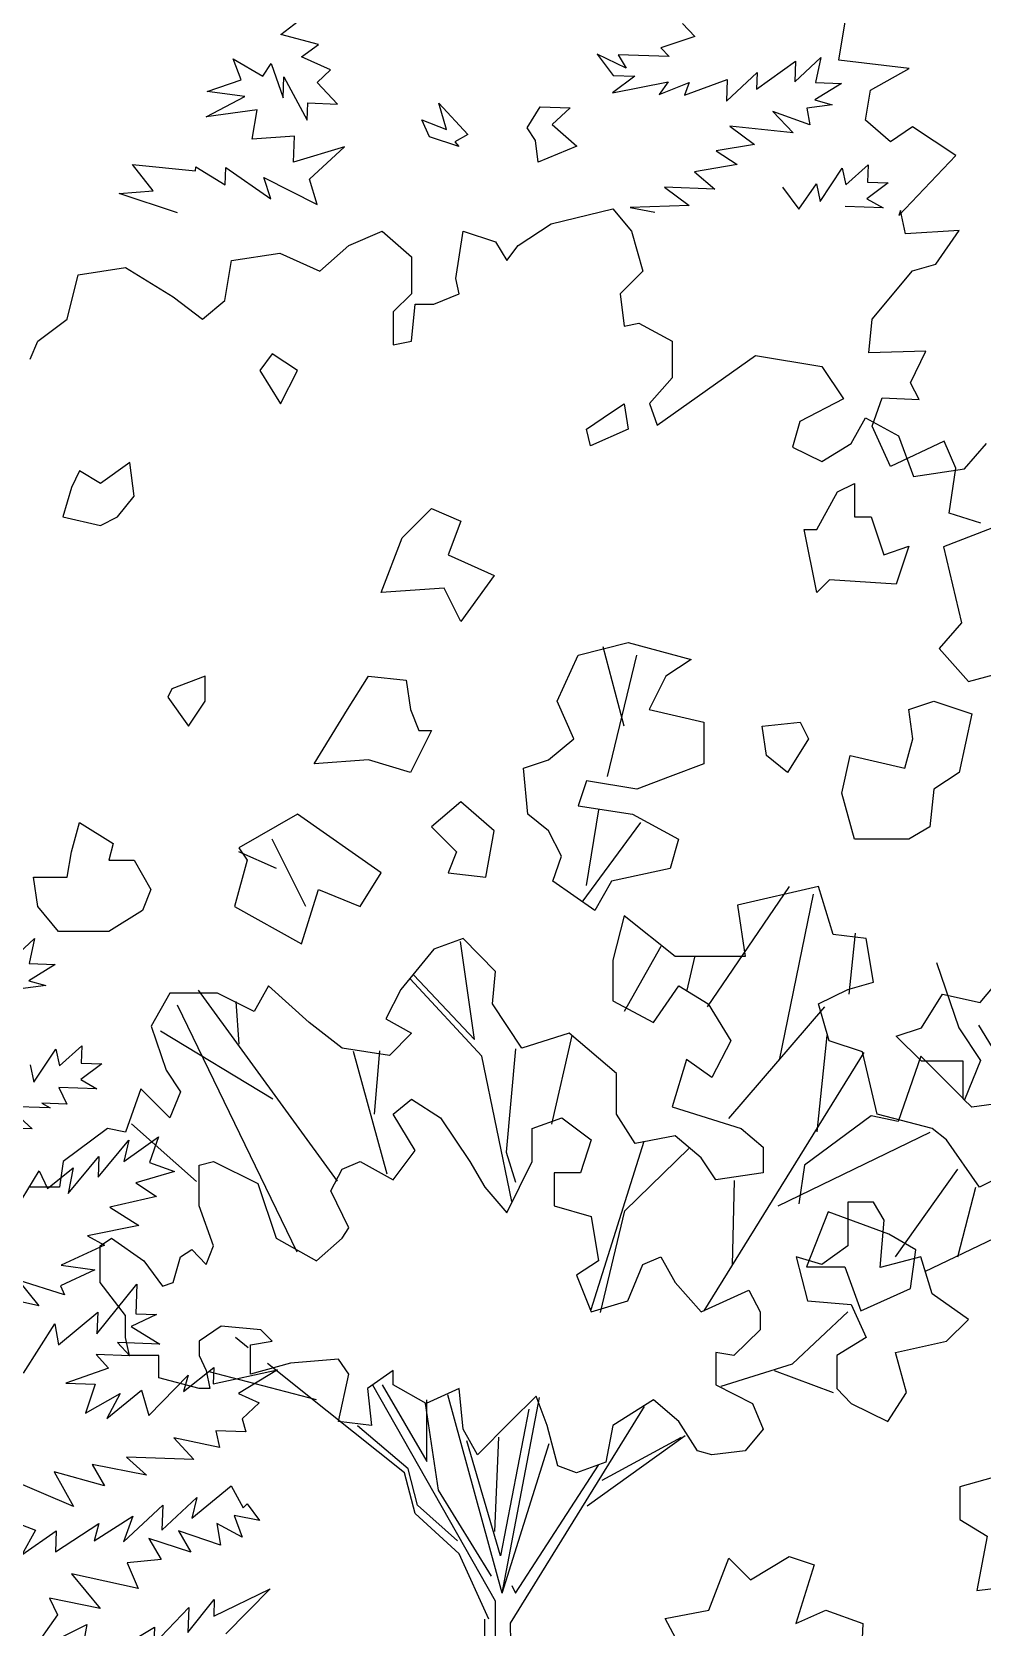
# Model space of a CAD drawing. Header units: inches. Extents: x -11 to 128, y 7 to 56.
# Drawn here: x 45.4256 to 45.6944, y 22.0294 to 22.481 of the extents above; entities that cross this region are included whole.
import ezdxf

# ---------------------------------------------------------------- set-up
doc = ezdxf.new("R2010")
doc.units = ezdxf.units.IN
doc.header["$MEASUREMENT"] = 0
doc.layers.add('CAY', color=94, linetype='Continuous')
doc.layers.add('CAY-3', color=61, linetype='Continuous')
picture_1 = doc.add_image_def('image1.jpg', size_in_pixel=(1680, 1093))

# ---------------------------------------------------------------- blocks, each defined once
blk = doc.blocks.new('A$C76451831')
at = {"layer": 'CAY'}
for p, q in [((4512, 1407.8), (4528.3, 1420.4)), ((4765.1, 1414.8), (4773, 1406.4)), ((4535.8, 1401.5), (4512, 1407.8)), ((4525.1, 1393.7), (4535.8, 1401.5)), ((4773, 1406.4), (4751.5, 1399.4)), ((4751.5, 1399.4), (4756.7, 1393.8)), ((4487, 1379.2), (4482, 1392.5)), ((4482, 1392.5), (4500.7, 1381.4)), ((4500.7, 1381.4), (4505.9, 1389.4)), ((4505.9, 1389.4), (4513.4, 1367.9)), ((4543.4, 1385.4), (4525.1, 1393.7)), ((4711.4, 1395.4), (4721.4, 1381.9)), ((4729.7, 1386.6), (4711.4, 1395.4)), ((4724.6, 1394.9), (4729.7, 1386.6)), ((4756.7, 1393.8), (4724.6, 1394.9)), ((4811.7, 1373.3), (4836.3, 1391)), ((4835.9, 1377.9), (4852.3, 1393.2)), ((4836.3, 1391), (4835.9, 1377.9)), ((4852.3, 1393.2), (4849, 1377.4)), ((4465.5, 1371.8), (4487, 1379.2)), ((4513.4, 1367.9), (4513.8, 1381)), ((4513.8, 1381), (4528.7, 1353.7)), ((4535, 1377.5), (4543.4, 1385.4)), ((4735, 1381.4), (4721, 1371)), ((4721.4, 1381.9), (4735, 1381.4)), ((4766.3, 1369.4), (4793.3, 1379.4)), ((4792.9, 1365.8), (4812.1, 1383.7)), ((4793.3, 1379.4), (4792.9, 1365.8)), ((4812.1, 1383.7), (4811.7, 1373.3)), ((4464.9, 1355.9), (4489.4, 1368.7)), ((4489.4, 1368.7), (4465.5, 1371.8)), ((4547.7, 1363.9), (4535, 1377.5)), ((4721, 1371), (4756.1, 1378)), ((4756.1, 1378), (4750.4, 1370)), ((4750.4, 1370), (4769.3, 1377.5)), ((4769.3, 1377.5), (4766.3, 1369.4)), ((4865.3, 1376.9), (4848.6, 1366.6)), ((4849, 1377.4), (4865.3, 1376.9)), ((4497.2, 1360.3), (4464.9, 1355.9)), ((4493.9, 1341.8), (4497.2, 1360.3)), ((4528.7, 1353.7), (4529.1, 1364.6)), ((4529.1, 1364.6), (4547.7, 1363.9)), ((4822.1, 1359.3), (4834.8, 1345.7)), ((4845.4, 1350.8), (4822.1, 1359.3)), ((4859.4, 1363.5), (4843.5, 1361.3)), ((4843.5, 1361.3), (4845.4, 1350.8)), ((4848.6, 1366.6), (4859.4, 1363.5)), ((4834.8, 1345.7), (4795, 1349.9)), ((4795, 1349.9), (4810.5, 1338.4)), ((4520.7, 1343.6), (4493.9, 1341.8)), ((4520.1, 1327.3), (4520.7, 1343.6)), ((4810.5, 1338.4), (4786.3, 1334.3)), ((4552.2, 1337), (4520.1, 1327.3)), ((4530.1, 1316.5), (4552.2, 1337)), ((4786.3, 1334.3), (4799.6, 1325.7)), ((4431.5, 1309.1), (4418.5, 1325.8)), ((4418.5, 1325.8), (4458.3, 1321.7)), ((4458.3, 1321.7), (4458.4, 1324.4)), ((4458.4, 1324.4), (4477, 1312.9)), ((4477, 1312.9), (4477.4, 1323.8)), ((4477.4, 1323.8), (4505.7, 1304.2)), ((4799.6, 1325.7), (4772.7, 1321.2)), ((4772.7, 1321.2), (4785.5, 1310.3)), ((4851.8, 1302.5), (4865.7, 1323.4)), ((4865.7, 1323.4), (4868.1, 1312.9)), ((4868.1, 1312.9), (4882.1, 1325.5)), ((4882.1, 1325.5), (4881.7, 1314.6)), ((4410.2, 1307.5), (4431.5, 1309.1)), ((4501.2, 1317.5), (4535, 1300.5)), ((4505.7, 1304.2), (4501.2, 1317.5)), ((4535, 1300.5), (4530.1, 1316.5)), ((4753.8, 1311.4), (4769.3, 1300)), ((4785.5, 1310.3), (4753.8, 1311.4)), ((4828.1, 1311.5), (4838.5, 1297.6)), ((4838.5, 1297.6), (4849.5, 1313.5)), ((4849.5, 1313.5), (4851.8, 1302.5)), ((4894.8, 1314.2), (4881.4, 1304.2)), ((4881.7, 1314.6), (4894.8, 1314.2)), ((4446.9, 1295.4), (4410.2, 1307.5)), ((4682.3, 1288.4), (4721.2, 1297.8)), ((4721.2, 1297.8), (4733, 1283.7)), ((4769.3, 1300), (4732.1, 1298.6)), ((4732.1, 1298.6), (4747.8, 1295.7)), ((4891.6, 1298.4), (4867.6, 1299.3)), ((4881.4, 1304.2), (4891.6, 1298.4)), ((4661.5, 1274.6), (4682.3, 1288.4)), ((4554.9, 1274.6), (4575.8, 1283.7)), ((4575.8, 1283.7), (4594.3, 1267.5)), ((4622.2, 1253.8), (4626.9, 1283.7)), ((4626.9, 1283.7), (4647.3, 1277)), ((4733, 1283.7), (4740.1, 1258.5)), ((4481, 1265.2), (4511.3, 1269.9)), ((4511.3, 1269.9), (4536.5, 1258.5)), ((4536.5, 1258.5), (4554.9, 1274.6)), ((4647.3, 1277), (4654.4, 1265.2)), ((4654.4, 1265.2), (4661.5, 1274.6)), ((4384.3, 1256.1), (4414.2, 1260.8)), ((4414.2, 1260.8), (4444.1, 1242.4)), ((4476.7, 1240), (4481, 1265.2)), ((4594.3, 1267.5), (4594.3, 1244.3)), ((4740.1, 1258.5), (4725.9, 1244.3)), ((4377.3, 1228.2), (4384.3, 1256.1)), ((4624.5, 1244.3), (4622.2, 1253.8)), ((4444.1, 1242.4), (4462.6, 1228.2)), ((4462.6, 1228.2), (4476.7, 1240)), ((4594.3, 1244.3), (4582.9, 1232.9)), ((4594.3, 1214.4), (4596.6, 1237.6)), ((4596.6, 1237.6), (4608.4, 1237.6)), ((4608.4, 1237.6), (4624.5, 1244.3)), ((4725.9, 1244.3), (4728.3, 1223.9)), ((4358.8, 1214.4), (4377.3, 1228.2)), ((4582.9, 1232.9), (4582.9, 1212.1)), ((4728.3, 1223.9), (4737.7, 1225.8)), ((4737.7, 1225.8), (4758.6, 1214.4)), ((4354.1, 1203), (4358.8, 1214.4)), ((4582.9, 1212.1), (4594.3, 1214.4)), ((4758.6, 1214.4), (4758.6, 1191.2)), ((4749.1, 1161.4), (4811.2, 1205.4)), ((4811.2, 1205.4), (4852.9, 1198.3)), ((4852.9, 1198.3), (4866.7, 1177.9)), ((4758.6, 1191.2), (4744.4, 1175.1)), ((4866.7, 1177.9), (4839.1, 1163.7)), ((4744.4, 1175.1), (4749.1, 1161.4)), ((4839.1, 1163.7), (4834.4, 1147.6)), ((4871.4, 1149.9), (4880.4, 1166.1)), ((4880.4, 1166.1), (4901.2, 1154.7)), ((4834.4, 1147.6), (4852.9, 1138.5)), ((4852.9, 1138.5), (4871.4, 1149.9)), ((4901.2, 1154.7), (4910.7, 1129.1)), ((4942.9, 1133.8), (4956.7, 1149.9)), ((4910.7, 1129.1), (4942.9, 1133.8)), ((4984.6, 1105.9), (4929.6, 1084.7)), ((4929.6, 1084.7), (4941, 1036.7)), ((4941, 1036.7), (4926.8, 1020.6)), ((4728.3, 971.5), (4715.1, 1021.6)), ((4717.8, 939.8), (4736.3, 1016.3)), ((4926.8, 1020.6), (4945.3, 999.7)), ((4945.3, 999.7), (4961.8, 1004.1)), ((4704.6, 871.1), (4712.5, 918.7)), ((4701.9, 860.6), (4738.9, 910.7)), ((4527.8, 857.9), (4506.6, 900.2)), ((4509.3, 881.7), (4485.5, 892.2)), ((4781, 794.5), (4832.5, 870.4)), ((4850.9, 870.4), (4799.8, 858.6)), ((4826.2, 761), (4847.8, 865.6)), ((4860, 840.1), (4850.9, 870.4)), ((4799.8, 858.6), (4804.6, 826.3)), ((4728.3, 851.9), (4721.2, 824)), ((4760.5, 826.3), (4728.3, 851.9)), ((4626.9, 837.7), (4608.4, 831)), ((4634, 774), (4625.3, 835.7)), ((4647.3, 816.9), (4626.9, 837.7)), ((4880.8, 837.7), (4860, 840.1)), ((4870.1, 802.5), (4874.1, 840.9)), ((4885.5, 810.2), (4880.8, 837.7)), ((4608.4, 831), (4587.6, 805.5)), ((4728.6, 791.9), (4751.7, 832.8)), ((4804.6, 826.3), (4760.5, 826.3)), ((4768, 805.1), (4772.9, 825.9)), ((4645.4, 796.4), (4647.3, 816.9)), ((4721.2, 824), (4721.2, 798.4)), ((4547.7, 684.5), (4460.2, 805.1)), ((4504.2, 807.8), (4495.2, 791.7)), ((4529.8, 784.6), (4504.2, 807.8)), ((4587.6, 805.5), (4578.1, 787)), ((4638.7, 763.4), (4593.5, 812.2)), ((4595.8, 814.5), (4634, 774)), ((4746.8, 784.6), (4762.9, 807.8)), ((4762.9, 807.8), (4781.4, 796.4)), ((4850.9, 796.4), (4869.4, 805.5)), ((4869.4, 805.5), (4885.5, 810.2)), ((4442.1, 803.1), (4430.3, 782.3)), ((4472, 803.1), (4442.1, 803.1)), ((4522.3, 639.8), (4446.8, 795.6)), ((4495.2, 791.7), (4472, 803.1)), ((4485.8, 770.9), (4483.8, 797.9)), ((4663.8, 768.5), (4645.4, 796.4)), ((4721.2, 798.4), (4746.8, 784.6)), ((4781.4, 796.4), (4795.5, 773.2)), ((4857.6, 773.2), (4850.9, 796.4)), ((4578.1, 787), (4594.3, 777.9)), ((4794.3, 724.1), (4854.9, 794.5)), ((4430.3, 782.3), (4439.8, 754.7)), ((4507, 736.3), (4436.2, 779.1)), ((4550.6, 768.5), (4529.8, 784.6)), ((4594.3, 777.9), (4580.5, 763.8)), ((4693.7, 777.9), (4663.8, 768.5)), ((4682.7, 720.5), (4695.7, 776.4)), ((4723.6, 752.4), (4693.7, 777.9)), ((4850.1, 715.8), (4856.4, 776.4)), ((4951.7, 782.9), (4979.4, 737.5)), ((4580.5, 763.8), (4550.6, 768.5)), ((4579.1, 689), (4557.9, 766.3)), ((4571.1, 726.8), (4574.5, 766.9)), ((4659.9, 768.1), (4654, 702.8)), ((4778.7, 602.9), (4879.6, 765.8)), ((4795.5, 773.2), (4783.7, 750)), ((4878.5, 766.1), (4857.6, 773.2)), ((4887.9, 726.8), (4878.5, 766.1)), ((4439.8, 754.7), (4448.8, 741)), ((4657.5, 671.8), (4638.7, 763.4)), ((4767.6, 761.4), (4758.6, 731.5)), ((4783.7, 750), (4767.6, 761.4)), ((4723.6, 726.8), (4723.6, 752.4)), ((4423.7, 742.9), (4414.2, 715.4)), ((4430.3, 736.3), (4423.7, 742.9)), ((4442.1, 724.5), (4430.3, 736.3)), ((4448.8, 741), (4442.1, 724.5)), ((4735.4, 708.3), (4723.6, 726.8)), ((4758.6, 731.5), (4802.2, 717.8)), ((4922.5, 717.8), (4887.9, 726.8)), ((4402.8, 717.8), (4374.9, 696.9)), ((4414.2, 715.4), (4402.8, 717.8)), ((4458.8, 684.4), (4417.8, 720.8)), ((4802.2, 717.8), (4816, 706)), ((4825.4, 669), (4921.3, 715.4)), ((4931.5, 710.7), (4922.5, 717.8)), ((4707.6, 603.7), (4740.9, 709.9)), ((4728.7, 665.9), (4769.2, 705.2)), ((4760.5, 713.1), (4735.4, 708.3)), ((4777, 699.3), (4760.5, 713.1)), ((4816, 706), (4816, 689.9)), ((4952.3, 680.8), (4931.5, 710.7)), ((4374.9, 696.9), (4372.6, 680.8)), ((4654, 702.8), (4659.9, 684)), ((4786.1, 685.5), (4777, 699.3)), ((4989.3, 699.3), (4952.3, 680.8)), ((4816, 689.9), (4786.1, 685.5)), ((4796.7, 631.7), (4797.9, 685.1)), ((4899.3, 636.8), (4938.6, 692.2)), ((4372.6, 680.8), (4354.1, 680.8)), ((4938.6, 636.8), (4950, 680.8)), ((4713.4, 601.8), (4728.7, 665.9)), ((4917.8, 627.7), (4961.8, 648.6)), ((4834.4, 569.5), (4869.4, 602.2)), ((4491.5, 579.5), (4483.4, 586)), ((4534.5, 546.7), (4466.9, 564.4)), ((4541.2, 539.6), (4503.7, 569.7)), ((4789.6, 555.4), (4834.4, 569.5)), ((4823, 565.2), (4860, 551.4)), ((4647.3, 419.7), (4569.9, 556)), ((4575.8, 556.2), (4604.1, 507.8)), ((4602.9, 544.4), (4611.2, 489.7)), ((4604.1, 507.8), (4604.1, 546.7)), ((4651.6, 424.8), (4617.3, 549.9)), ((4651.6, 424.8), (4675, 548.1)), ((4589.9, 500.7), (4541.2, 539.6)), ((4668.2, 540.8), (4650.5, 448.4)), ((4656.8, 405.9), (4741.3, 542.4)), ((4592.3, 503.1), (4560.4, 530.2)), ((4705.1, 479.9), (4766.8, 524.3)), ((4650.5, 448.4), (4629.2, 520.8)), ((4646.9, 463.7), (4649.3, 523.1)), ((4651.6, 424.8), (4681.2, 519.2)), ((4714.5, 496), (4764.5, 523.1)), ((4598.2, 480.3), (4592.3, 503.1)), ((4659.9, 424.8), (4712.2, 505.4)), ((4596.6, 475.1), (4589.9, 500.7)), ((4611.2, 489.7), (4644.6, 435.4)), ((4624.5, 449.6), (4596.6, 475.1)), ((4623.3, 457.8), (4598.2, 480.3)), ((4643, 408.3), (4624.5, 449.6)), ((4657.5, 429.5), (4659.9, 424.8)), ((4647.3, 135.4), (4647.3, 419.7)), ((4638.3, 140.1), (4640.6, 408.3)), ((4661.5, 135.4), (4656.8, 405.9))]:
    blk.add_line(p, q, dxfattribs=at)
for points in [[(4953.2, 1099.5), (4933.2, 1105.8), (4937.4, 1134.3), (4930, 1151.2), (4896.3, 1135.4), (4884.7, 1160.7), (4891, 1178.6), (4914.2, 1177.5), (4908.9, 1188.1), (4918.4, 1208.1), (4882.5, 1207.1), (4884.7, 1228.2), (4910, 1258.8), (4924.7, 1263), (4939.5, 1284.1), (4905.7, 1282), (4902.6, 1296.7), (4901.5, 1293.6), (4937.4, 1331.5), (4910, 1349.5), (4896.3, 1340), (4880.4, 1353.7), (4883.6, 1372.7), (4907.9, 1386.4), (4863.6, 1391.6), (4867.8, 1417)], [(4340.4, 822.3), (4356.8, 837.6), (4353.5, 821.9), (4369.8, 821.3), (4353.1, 811), (4363.9, 807.9), (4348, 805.8)], [(4354, 757.9), (4356.3, 747), (4370.2, 767.8), (4372.6, 757.3), (4386.6, 770), (4386.2, 759.1), (4399.3, 758.6), (4385.9, 748.7), (4396.1, 742.9), (4372.1, 743.7), (4377.2, 733.1), (4361.3, 733.7), (4366.6, 730.8), (4339.9, 731.7), (4355.3, 717.6), (4336.8, 718.2)], [(4345.4, 667.6), (4359.8, 691.1), (4364.9, 680), (4381.2, 693.1), (4377.9, 676.9), (4397.3, 700.2), (4396.8, 687.1), (4416.2, 710.4), (4413, 696.9), (4434.9, 712.5), (4429.3, 696.4), (4445, 690.8), (4420.7, 683.5), (4433.6, 674.9), (4404.3, 668.2), (4422.5, 656.7), (4390.1, 650.1), (4400.8, 644.3), (4373.6, 631.7), (4394.8, 628.7), (4373.2, 618.6), (4375.7, 613), (4346.5, 622.2), (4359.6, 605.9), (4333, 611.8)], [(4349.9, 563.6), (4369.6, 594.7), (4371.9, 581.4), (4396.6, 601.9), (4396.1, 588.3), (4421.2, 619.6), (4420.6, 601), (4433.7, 600.6), (4417.6, 593), (4435.8, 581.9), (4409.1, 582.8), (4416.9, 574.4), (4395.7, 575.2), (4403.5, 566.7), (4376.5, 557.2), (4395, 556.6), (4388.9, 538.2), (4410.7, 550.6), (4402.4, 535), (4424.3, 552.8), (4428.8, 536.8), (4453.7, 562.3), (4450.6, 551.9), (4469.7, 567.1), (4469.3, 556.7), (4510, 565.7), (4485.4, 550.7), (4498.4, 544.8), (4487.6, 534.8), (4490, 526.5), (4471, 527.2), (4473.4, 516.7), (4444.6, 522.7), (4457.2, 509.1), (4414.7, 510.6), (4427.4, 499.2), (4393.2, 505.9), (4400.9, 492.5), (4369.1, 501.3), (4381.4, 479.5), (4339.5, 497.3)], [(4333.6, 473.5), (4357.4, 464.5), (4348.7, 449), (4370.5, 464.1), (4370, 450.9), (4397.4, 468.6), (4394.3, 457.8), (4418.8, 473.3), (4412.8, 457.1), (4437.7, 480.3), (4437.1, 464.5), (4459.1, 485), (4455.9, 472), (4480.7, 492.4), (4488.3, 478.5), (4490.7, 481.2), (4498.5, 470.5), (4482.7, 473.7), (4487.7, 460), (4471.7, 468.7), (4473.9, 455), (4447.5, 464.1), (4455.2, 450.7), (4428.8, 459.3), (4436.5, 445.9), (4415.1, 443.9), (4422.2, 427.8), (4380, 437), (4398.2, 415), (4366.3, 421.6), (4371.3, 411), (4354.7, 387.5), (4389.7, 404.9), (4386.3, 386.4)], [(4407.7, 388.4), (4432.3, 403.4), (4431.9, 392.6), (4454, 415.8), (4453.4, 400), (4470, 420.7), (4469.7, 410.3), (4505.2, 427.6), (4477.4, 399.1)]]:
    blk.add_lwpolyline(points, dxfattribs=at)
for points in [[(4624.2, 1337.2), (4605.8, 1343.3), (4600.8, 1353.9), (4616.4, 1347.9), (4611.6, 1364.4), (4629.9, 1344.7), (4621.6, 1340)], [(4672.4, 1341), (4667.2, 1348.9), (4675.4, 1362.2), (4694.4, 1361.5), (4683.1, 1351), (4698.5, 1337.4), (4674.2, 1327.3)], [(4522.5, 1195.9), (4506.6, 1206.4), (4498.7, 1195.9), (4511.9, 1174.8)], [(4720.4, 1169.5), (4728.3, 1174.8), (4731, 1158.9), (4707.2, 1148.4), (4704.6, 1158.9)], [(4419.5, 1116.7), (4416.9, 1137.8), (4398.4, 1124.6), (4385.2, 1132.5), (4380, 1122), (4374.7, 1103.5), (4398.4, 1098.2), (4409, 1103.5)], [(4862.9, 1119.3), (4873.5, 1124.6), (4873.5, 1103.5), (4884.1, 1103.5), (4892, 1079.7), (4907.8, 1085), (4899.9, 1061.2), (4857.7, 1063.9), (4849.7, 1055.9), (4841.8, 1095.6), (4849.7, 1095.6)], [(4588.5, 1090.3), (4606.9, 1108.8), (4625.4, 1100.8), (4617.5, 1079.7), (4646.5, 1066.5), (4625.4, 1037.5), (4614.9, 1058.6), (4575.3, 1055.9)], [(4709.9, 855.3), (4683.5, 873.8), (4688.8, 889.6), (4680.8, 905.5), (4667.6, 916), (4665, 945.1), (4680.8, 950.3), (4696.7, 963.5), (4686.1, 987.3), (4699.3, 1016.3), (4731, 1024.3), (4770.6, 1013.7), (4754.7, 1003.1), (4744.2, 982), (4778.5, 974.1), (4778.5, 947.7), (4757.4, 939.8), (4736.3, 931.9), (4704.6, 937.1), (4699.3, 921.3), (4733.6, 916), (4762.7, 900.2), (4757.4, 881.7), (4720.4, 873.8)], [(4443.3, 995.2), (4440.7, 989.9), (4453.9, 971.5), (4464.4, 987.3), (4464.4, 1003.1)], [(4554.1, 982), (4567.3, 1003.1), (4591.1, 1000.5), (4593.7, 982), (4599, 968.8), (4606.9, 968.8), (4593.7, 942.4), (4567.3, 950.3), (4533, 947.7)], [(4865.6, 929.2), (4870.9, 953), (4905.2, 945.1), (4910.4, 963.5), (4907.8, 982), (4923.6, 987.3), (4947.4, 979.4), (4939.5, 942.4), (4923.6, 931.9), (4921, 908.1), (4907.8, 900.2), (4873.5, 900.2)], [(4818.1, 953), (4815.4, 971.5), (4839.2, 974.1), (4844.5, 963.5), (4831.3, 942.4)], [(4562.1, 857.9), (4575.3, 879), (4522.5, 916), (4485.5, 894.9), (4490.8, 887), (4482.9, 857.9), (4525.1, 834.2), (4535.7, 868.5)], [(4641.2, 876.4), (4646.5, 905.5), (4625.4, 923.9), (4606.9, 908.1), (4622.8, 892.2), (4617.5, 879)], [(4403.7, 887), (4419.5, 887), (4430.1, 868.5), (4424.8, 855.3), (4403.7, 842.1), (4372, 842.1), (4358.8, 857.9), (4356.2, 876.4), (4377.3, 876.4), (4380, 892.2), (4385.2, 910.7), (4406.4, 897.5)], [(4915.7, 781.4), (4928.9, 802.5), (4952.7, 797.2), (4965.9, 813), (4971.2, 778.7), (4992.3, 778.7), (4987, 755), (4963.2, 760.2), (4965.9, 733.8), (4947.4, 731.2), (4942.1, 736.5), (4942.1, 760.2), (4915.7, 760.2), (4899.9, 776.1)], [(4499.5, 590.8), (4474.4, 593.1), (4460.6, 583.7), (4460.6, 574.6), (4464.9, 565.2), (4467.3, 553.8), (4460.6, 553.8), (4435.1, 560.5), (4435.1, 574.6), (4416.6, 574.6), (4414.2, 586), (4414.2, 599.8), (4398.1, 620.6), (4398.1, 643.8), (4405.2, 648.6), (4425.6, 634.4), (4437.4, 618.3), (4444.1, 620.6), (4448.8, 636.8), (4455.9, 641.5), (4464.9, 632), (4469.6, 643.8), (4460.6, 669), (4460.6, 694.6), (4469.6, 696.9), (4497.6, 683.2), (4509, 648.6), (4534.5, 634.4), (4550.6, 648.6), (4554.9, 655.2), (4543.5, 678.5), (4550.6, 692.2), (4562, 696.9), (4582.9, 685.5), (4596.6, 704), (4582.9, 726.8), (4594.3, 736.3), (4612.7, 724.5), (4631.2, 696.9), (4640.6, 680.8), (4654.4, 664.7), (4670.5, 696.9), (4670.5, 717.8), (4689, 724.5), (4707.5, 710.7), (4700.8, 689.9), (4684.3, 689.9), (4684.3, 669), (4707.5, 662.3), (4712.2, 634.4), (4698.4, 625.4), (4707.5, 602.2), (4730.7, 609.2), (4740.1, 632), (4751.5, 636.8), (4760.5, 620.6), (4777, 602.2), (4806.9, 615.9), (4814, 602.2), (4814, 590.8), (4797.5, 574.6), (4786.1, 576.6), (4786.1, 556.2), (4809.3, 544.4), (4816, 528.2), (4804.6, 514.5), (4783.7, 512.1), (4774.7, 514.5), (4762.9, 533), (4746.8, 546.7), (4721.2, 530.6), (4716.9, 507.4), (4698.4, 500.7), (4686.6, 505), (4679.9, 530.6), (4672.9, 549.1), (4656.8, 533), (4635.9, 512.1), (4626.9, 528.2), (4624.5, 553.8), (4603.7, 544.4), (4582.9, 556.2), (4582.9, 565.2), (4566.7, 553.8), (4569.1, 530.6), (4548.3, 533), (4554.9, 562.8), (4548.3, 572.3), (4518, 569.9), (4492.8, 562.8), (4492.8, 581.3), (4506.6, 583.7)], [(4892.2, 660), (4885.5, 671.4), (4869.4, 671.4), (4869.4, 643.8), (4852.9, 632), (4836.8, 636.8), (4843.9, 609.2), (4871.4, 606.9), (4880.8, 586), (4862.3, 574.6), (4862.3, 553.8), (4871.4, 544.4), (4894.6, 533), (4906.4, 551.4), (4899.3, 576.6), (4931.5, 583.7), (4945.3, 597.4), (4922.5, 613.6), (4915.4, 636.8), (4889.8, 630.1)]]:
    blk.add_lwpolyline(points, close=True, dxfattribs=at)
at = {"layer": 'CAY-3'}
for p, q in [((86.7, 510.8), (100.8, 469.5)), ((100.8, 469.5), (114.4, 448.9)), ((76.8, 451.7), (62.5, 410.5)), ((86.7, 441.8), (76.8, 451.7)), ((114.4, 448.9), (104.4, 424.1)), ((104.4, 424.1), (86.7, 441.8)), ((45.4, 414.1), (3.5, 382.8)), ((62.5, 410.5), (45.4, 414.1)), ((3.5, 382.8), (0, 358.6))]:
    blk.add_line(p, q, dxfattribs=at)
blk.add_lwpolyline([(4762.7, 393), (4754.3, 408.8), (4781.7, 414.1), (4794.4, 446.8), (4808.1, 433.1), (4832.3, 447.8), (4848.2, 442.6), (4836.6, 405.7), (4855.5, 414.1), (4878.8, 405.7), (4876.6, 358.2)], dxfattribs=at)
for points in [[(56.6, 339.4), (18.3, 353.5), (4.7, 318.7), (28.9, 318.7), (38.9, 291), (70.2, 305.2), (73.7, 329.4)], [(167.4, 183.7), (139.7, 190.7), (101.4, 180.1), (101.4, 159.5), (118.5, 148.9), (112, 114.6), (136.2, 117.6), (146.2, 152.4), (156.8, 155.9), (191.6, 170.1)]]:
    blk.add_lwpolyline(points, close=True, dxfattribs=at)

msp = doc.modelspace()

# ---------------------------------------------------------------- block references
at = {"layer": 'CAY', "xscale": 0.0004489089019145984, "yscale": 0.0004489089019145984, "zscale": 0.0004489089019145984}
for p in [(45.64264, 21.98826), (43.47057, 21.84829)]:
    msp.add_blockref('A$C76451831', p, dxfattribs=at)

# ---------------------------------------------------------------- pictures from other files: only their frames are drawn
image = msp.add_image(picture_1, insert=(12.49661, 7.37723), size_in_units=(74.4025, 48.40591))
image.dxf.flags = 6

doc.saveas('drawing.dxf')
